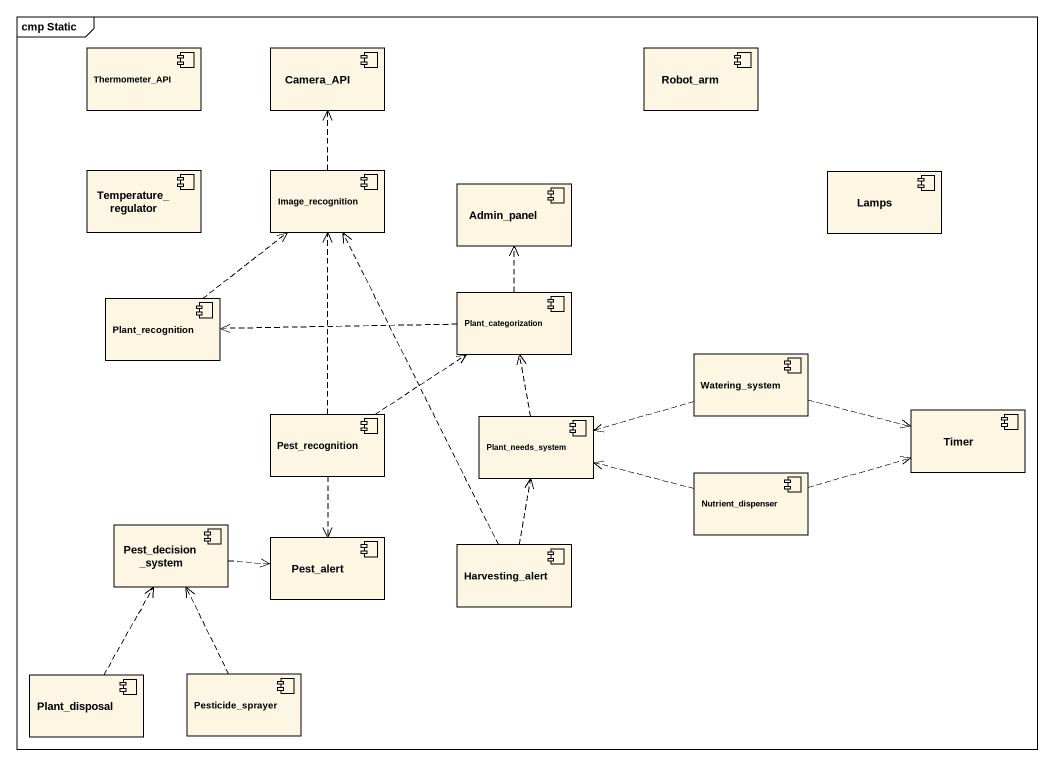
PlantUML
@startuml
mainframe cmp Static
component Thermometer_API
component Camera_API
component Robot_arm
component Temperature_regulator
component Image_recognition
component Admin_panel
component Lamps
component Plant_recognition
component Plant_categorization
component Watering_system
component Pest_recognition
component Plant_needs_system
component Timer
component Nutrient_dispenser
component Pest_decision_system
component Pest_alert
component Harvesting_alert
component Plant_disposal
component Pesticide_sprayer
Image_recognition .up.> Camera_API
Plant_recognition .up.> Image_recognition
Plant_categorization .up.> Admin_panel
Plant_categorization .left.> Plant_recognition
Watering_system .left.> Plant_needs_system
Watering_system .right.> Timer
Pest_recognition .up.> Image_recognition
Pest_recognition .up.> Plant_categorization
Pest_recognition ..> Pest_alert
Plant_needs_system .up.> Plant_categorization
Nutrient_dispenser .left.> Plant_needs_system
Nutrient_dispenser .right.> Timer
Pest_decision_system .right.> Pest_alert
Harvesting_alert .up.> Image_recognition
Harvesting_alert .up.> Plant_needs_system
Plant_disposal .up.> Pest_decision_system
Pesticide_sprayer .up.> Pest_decision_system
@enduml
